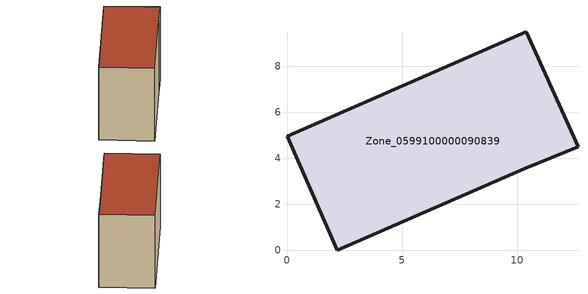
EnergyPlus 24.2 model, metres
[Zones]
Zone_0599100000090839
 floor ground (C_G): 10.31,3.54 2.19,0 0,4.95 10.39,9.49 12.63,4.5 z0
 wall outside (C_F): 10.39,9.49 0,4.95 2.19,0 10.31,3.54 12.63,4.5 10.39,9.49 z0:8.22
 roof outside (C_R): 12.63,4.5 10.39,9.49 0,4.95 2.19,0 10.31,3.54 z8.22
[BUILDING]
Pand.0599100000090839: North Axis=0; Terrain=City; Loads Convergence Tolerance Value=0.04; Temperature Convergence Tolerance Value=0.4; Solar Distribution=FullExterior; Maximum Number of Warmup Days=25; Minimum Number of Warmup Days=1
[Site:Location]
Rotterdam.The.Hague.AP_ZH_NLD Design_Conditions: Latitude=51.96; Longitude=4.45; Time Zone=1; Elevation=-4.5
[SITE:GROUNDTEMPERATURE:BUILDINGSURFACE]
18, 18, 18, 18, 18, 18, 18, 18, 18, 18, 18, 18
[MATERIAL] Thermal Absorptance=0.9; Solar Absorptance=0.7; Visible Absorptance=0.7
Name | Roughness | Thickness | Conductivity | Density | Specific Heat
G.TI.1975-1991 | MediumSmooth | 0.15 | 0.288461 | 540 | 1210
F.TI.1975-1991 | Rough | 0.3 | 0.230769 | 1920 | 840
R.TI.1975-1991 | MediumRough | 0.2 | 0.153846 | 1500 | 1000
[CONSTRUCTION]
C_G: G.TI.1975-1991
C_F: F.TI.1975-1991
C_R: R.TI.1975-1991
[ZONE]
Zone_0599100000090839: Type=1; Multiplier=1; Ceiling Height=Autocalculate; Volume=Autocalculate; Floor Area=autocalculate; Part of Total Floor Area=Yes
[ZONEINFILTRATION:DESIGNFLOWRATE]
Infil_Zone_0599100000090839: Zone or ZoneList or Space or SpaceList=Zone_0599100000090839; Schedule=AlwaysOn; Design Flow Rate Calculation Method=Flow/Area; Flow Rate per Floor Area=0.003; Constant Term Coefficient=1; Temperature Term Coefficient=0; Velocity Term Coefficient=0; Velocity Squared Term Coefficient=0
[HVACTEMPLATE:ZONE:IDEALLOADSAIRSYSTEM]
Zone_0599100000090839: Maximum Heating Supply Air Temperature=50; Minimum Cooling Supply Air Temperature=13; Maximum Heating Supply Air Humidity Ratio=0.0156; Minimum Cooling Supply Air Humidity Ratio=0.0077; Heating Limit=NoLimit; Cooling Limit=NoLimit; Dehumidification Control Type=ConstantSensibleHeatRatio; Cooling Sensible Heat Ratio=0.7; Dehumidification Setpoint=60; Humidification Control Type=None; Humidification Setpoint=30; Outdoor Air Method=None; Outdoor Air Flow Rate per Person=0.00944; Outdoor Air Flow Rate per Zone Floor Area=0; Outdoor Air Flow Rate per Zone=0; Demand Controlled Ventilation Type=None; Outdoor Air Economizer Type=NoEconomizer; Heat Recovery Type=None; Sensible Heat Recovery Effectiveness=0.7; Latent Heat Recovery Effectiveness=0.65
[ZONECONTROL:THERMOSTAT]
ThermostatControl_Zone_0599100000090839: Zone or ZoneList=Zone_0599100000090839; Control Type Schedule=DualSetpointControlType; Control 1=Thermostat_Zone_0599100000090839; Temperature Difference Between Cutout And Setpoint=0
[THERMOSTATSETPOINT:DUALSETPOINT]
Thermostat_Zone_0599100000090839: Heating Setpoint Temperature Schedule=HeatingSetpoint_Zone_0599100000090839; Cooling Setpoint Temperature Schedule=CoolingSetpoint_Zone_0599100000090839
[SCHEDULE:COMPACT]
HeatingSetpoint_Zone_0599100000090839: Through: 12/31, For: AllDays, Until: 24:00, 21
CoolingSetpoint_Zone_0599100000090839: Through: 12/31, For: AllDays, Until: 24:00, 24
DualSetpointControlType: Through: 12/31, For: AllDays, Until: 24:00, 4
AlwaysOn: Through: 12/31, For: AllDays, Until: 24:00, 1
